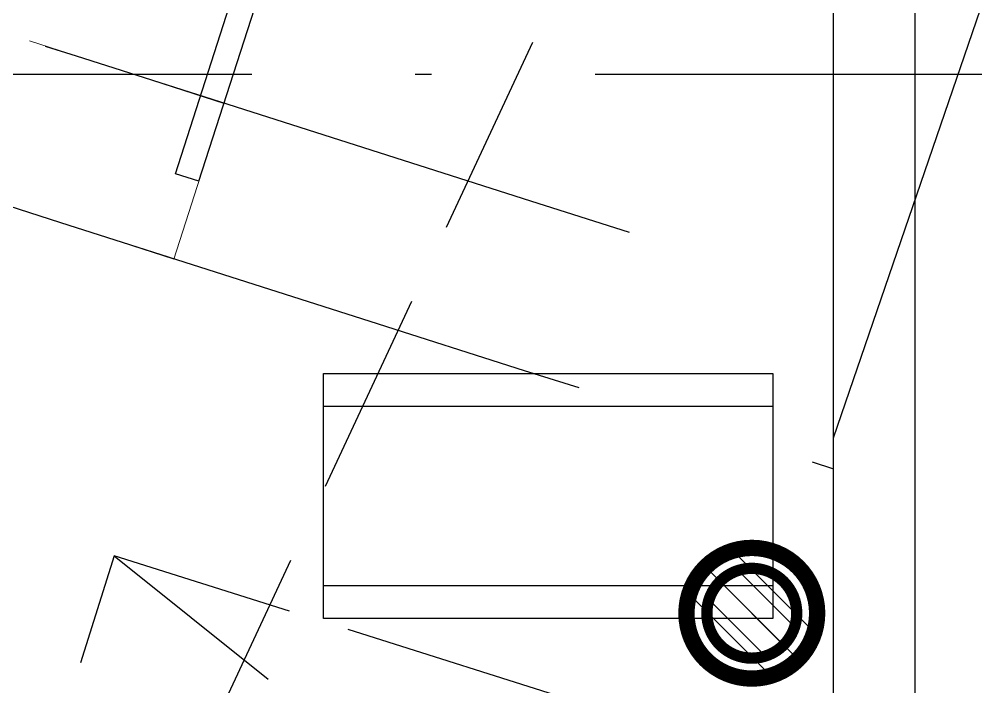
# Model space of a CAD drawing. Header units: inches. Extents: x 0 to 1813292486, y 0 to 3473589894.
# Drawn here: x 600434839 to 600436010, y 3473226668 to 3473227485 of the extents above; entities that cross this region are included whole.
import ezdxf

# ---------------------------------------------------------------- set-up
doc = ezdxf.new("R2010")
doc.units = ezdxf.units.IN
doc.header["$LTSCALE"] = 1000
doc.header["$MEASUREMENT"] = 0
doc.linetypes.add('AX-MALL-GIRD-200$0$DOTE', pattern=[2.42, 2, -0.2, 0.02, -0.2])
doc.linetypes.add('AX-MALL-WALL-P02-QT$0$DASH', pattern=[0.35, 0.25, -0.1])
for name, color, linetype in [('A-Anno-Note', 241, 'Continuous'), ('AX-MALL-DIM-P02$0$A-Detl-Thin', 131, 'Continuous'), ('AX-MALL-GIRD-200$0$A-Grid', 222, 'AX-MALL-GIRD-200$0$DOTE'), ('AX-MALL-P02-200$0$A-Anno-Note', 241, 'Continuous'), ('AX-MALL-WALL-P02$0$A-Anno-Note', 241, 'Continuous'), ('AX-MALL-WALL-P02-QT$0$A-Detl-Patt', 8, 'Continuous'), ('AX-MALL-WALL-P02-QT$0$A-Detl-Thin', 131, 'Continuous'), ('AX-MALL-WALL-P02-QT$0$A-Fixt', 81, 'Continuous'), ('AX-MALL-WALL-P02-QT$0$A-Wall', 2, 'Continuous'), ('AX-MALL-WALL-P02-QT$0$A-Wall-Patt', 13, 'Continuous'), ('AX-MALL-WALL-P02-QT$0$A-Wind', 4, 'Continuous'), ('AX-MALL-WORD-P02$0$A-Spac-Iden', 231, 'Continuous'), ('AX-MALL-ZTKD-P02$0$A-Anno-Note', 241, 'Continuous'), ('PX-MALL-P02-LG$0$P-Drain-Fldr', 4, 'Continuous'), ('PX-MALL-P02-LG$0$P-Drain-Fldr-ARCH', 161, 'Continuous'), ('PX-MALL-P02-LG$0$P-Drain-Fldr-W100', 4, 'Continuous'), ('PX-MALL-P02-LG$0$P-Drain-Fldr-W50', 4, 'Continuous')]:
    doc.layers.add(name, color=color, linetype=linetype)
doc.layers.add('AX-MALL-WALL-P02-QT$0$M-AUX-TO-ARCH', color=1, linetype='Continuous', plot=False)

# ---------------------------------------------------------------- blocks, each defined once
blk = doc.blocks.new('AX-MALL-WORD-P02')
at = {"layer": 'AX-MALL-WORD-P02$0$A-Spac-Iden'}
blk.add_lwpolyline([(600249925.7, 3473137524.1, 0.005339), (600250226, 3473137280.8, 0.001669), (600253059.4, 3473135050.5), (600255385.7, 3473141295.3), (600251824.8, 3473142621.9)], format="xyb", close=True, dxfattribs=at)
blk = doc.blocks.new('AX-MALL-GIRD-200')
at = {"layer": 'AX-MALL-GIRD-200$0$A-Grid'}
blk.add_line((600223757.4, 3473147635.4), (600581653.4, 3473014308.6), dxfattribs=at)
blk = doc.blocks.new('AX-MALL-WALL-P02-QT$0$JB-AC(O)-Hide')
for p, q in [((-225, 175), (-450, 175)), ((-450, 175), (-450, 37.5)), ((-450, 175), (-225, 87.5)), ((150, 175), (-150, 175)), ((450, 175), (225, 175)), ((225, 87.5), (450, 175)), ((450, 37.5), (450, 175)), ((-150, 58.3), (0, 0)), ((0, 0), (150, 58.3)), ((-150, -58.3), (0, 0)), ((0, 0), (150, -58.3)), ((-450, -37.5), (-450, -175)), ((450, -175), (450, -37.5)), ((-450, -175), (-225, -87.5)), ((225, -87.5), (450, -175)), ((-450, -175), (-225, -175)), ((-150, -175), (150, -175)), ((225, -175), (450, -175))]:
    blk.add_line(p, q)
blk = doc.blocks.new('AX-MALL-WALL-P02-QT$0$tj')
at = {"layer": 'AX-MALL-WALL-P02-QT$0$A-Detl-Patt'}
h = blk.add_hatch(dxfattribs=at)
h.set_pattern_fill('STEEL', color=256, scale=100, angle=50.4318)
h.set_pattern_definition([(75, (-14278.2, 156289.83), (-153.340725, 41.08752), []), (75, (-14317.88, 156358.57), (-153.340725, 41.08752), [])])
edge = h.paths.add_edge_path()
edge.add_line((88101.3, 47666.6), (87883.9, 47459.8))
edge.add_line((87883.9, 47459.8), (91571.5, 43584.6))
edge.add_arc((262949.4, 558937.7), 543101.4, 251.605736, 260.028867)
edge.add_arc((172180.8, -2862.1), 27100, 64.71287, 96.9316, ccw=False)
edge.add_arc((262949, 558936.3), 543100, 261.615511, 271.725148)
edge.add_line((279299, 16082.5), (279299, 16382.7))
edge.add_arc((262949, 558936.3), 542800, 261.620204, 271.726101, ccw=False)
edge.add_arc((172180.8, -2862.1), 27400, 64.80632, 96.83816)
edge.add_arc((262949.4, 558937.7), 542801.4, 251.613639, 260.024173, ccw=False)
edge.add_line((91737.3, 43845.7), (88101.3, 47666.6))
blk = doc.blocks.new('AX-MALL-WALL-P02-QT$0$1')
at = {"layer": 'AX-MALL-WALL-P02-QT$0$A-Detl-Patt', "linetype": 'AX-MALL-WALL-P02-QT$0$DASH', "extrusion": (0, 0, -1)}
for p, q in [((109579.1, -109573.1), (109829.5, -109044.4)), ((109606.2, -109585.9), (109856.6, -109057.2)), ((109606.2, -109585.9), (109579.1, -109573.1))]:
    blk.add_line(p, q, dxfattribs=at)
at = {"layer": 'AX-MALL-WALL-P02-QT$0$A-Detl-Patt', "linetype": 'AX-MALL-WALL-P02-QT$0$DASH', "lineweight": 13, "extrusion": (0, 0, -1)}
blk.add_lwpolyline([(-108799.2, -108556.5, 0.406722), (-109064, -109329.1, 0.406722), (-109829.4, -109044.6)], format="xyb", dxfattribs=at)
at = {"layer": 'AX-MALL-WALL-P02-QT$0$A-Detl-Patt', "linetype": 'AX-MALL-WALL-P02-QT$0$DASH', "lineweight": 13}
blk.add_lwpolyline([(108478.9, -109162.6), (109563.4, -109676.3), (109649, -109495.5), (108564.5, -108981.8)], close=True, dxfattribs=at)
blk = doc.blocks.new('AX-MALL-WALL-P02-QT$0$JB-AC(i)-Li')
for p, q in [((-275, 0), (275, 0)), ((-275, 0), (275, 0)), ((-275, -300), (-275, 0)), ((275, 0), (275, -300)), ((-275, -40), (275, -40)), ((275, -260), (-275, -260)), ((275, -300), (-275, -300))]:
    blk.add_line(p, q)
blk = doc.blocks.new('AX-MALL-WALL-P02-QT')
at = {"layer": 'AX-MALL-WALL-P02-QT$0$A-Wall-Patt'}
h = blk.add_hatch(dxfattribs=at)
h.set_pattern_fill('普通砖', color=256, scale=200, style=0)
h.set_pattern_definition([(45, (0, 359), (-353.553532015, 353.553532015), [])])
h.paths.add_polyline_path([(600253083.6, 3473135158.5), (600253215.2, 3473135182.5), (600255444.5, 3473141166.7), (600255374.1, 3473141264.1), (600255257.1, 3473141236.5), (600253050, 3473135311.7)])
at = {"layer": 'AX-MALL-WALL-P02-QT$0$A-Detl-Patt', "linetype": 'AX-MALL-WALL-P02-QT$0$DASH'}
blk.add_line((600242771.8, 3473126477.8), (600257084.4, 3473140555.8), dxfattribs=at)
at = {"layer": 'AX-MALL-WALL-P02-QT$0$A-Detl-Thin', "linetype": 'AX-MALL-WALL-P02-QT$0$DASH', "ltscale": 3}
for points in [[(600253416.2, 3473136294.9, -0.001444), (600250971.4, 3473138221.2, -0.009967), (600250451.9, 3473138650.1)], [(600253343, 3473136098.3, -0.001474), (600250847.2, 3473138064.5, -0.008889), (600250377.6, 3473138450.5, -0.008889)]]:
    blk.add_lwpolyline(points, format="xyb", dxfattribs=at)
at = {"layer": 'AX-MALL-WALL-P02-QT$0$A-Wall'}
blk.add_line((600253050, 3473135311.7), (600255257.1, 3473141236.5), dxfattribs=at)
at = {"layer": 'AX-MALL-WALL-P02-QT$0$A-Detl-Thin', "rotation": 339.5681613091762}
blk.add_blockref('AX-MALL-WALL-P02-QT$0$tj', (600144118.7, 3473128496.3), dxfattribs=at)
at = {"layer": 'AX-MALL-WALL-P02-QT$0$A-Fixt'}
for name, p, rotation in [('AX-MALL-WALL-P02-QT$0$JB-AC(i)-Li', (600253056.5, 3473136329.6), 339.5681613375581), ('AX-MALL-WALL-P02-QT$0$JB-AC(O)-Hide', (600252728, 3473135890.9), 322.0229942546323)]:
    blk.add_blockref(name, p, dxfattribs=dict(at, rotation=rotation))
at = {"layer": 'AX-MALL-WALL-P02-QT$0$A-Wind'}
blk.add_blockref('AX-MALL-GIRD-200', (0, 0), dxfattribs=at)
at = {"layer": 'AX-MALL-WALL-P02-QT$0$M-AUX-TO-ARCH', "rotation": 347.0849550542703}
blk.add_blockref('AX-MALL-WALL-P02-QT$0$1', (600170397.6, 3473268010.5), dxfattribs=at)
blk = doc.blocks.new('AX-MALL-WALL-P02')
at = {"layer": 'AX-MALL-WALL-P02$0$A-Anno-Note'}
blk.add_blockref('AX-MALL-WORD-P02', (0, 0), dxfattribs=at)
blk.add_blockref('AX-MALL-WALL-P02-QT', (0, 0), dxfattribs=at)
blk = doc.blocks.new('PX-MALL-P02-LG$0$A$C5A9C1854')
at = {"layer": 'PX-MALL-P02-LG$0$P-Drain-Fldr-W50', "ltscale": 0.7}
for p, q in [((52.4, -16.8), (-16.8, 52.4)), ((38.9, -38.9), (-38.9, 38.9)), ((16.8, -52.4), (-52.4, 16.8))]:
    blk.add_line(p, q, dxfattribs=at)
at = {"layer": 'PX-MALL-P02-LG$0$P-Drain-Fldr-W50', "ltscale": 0.7, "const_width": 13.8}
blk.add_lwpolyline([(-55, 0, 1), (55, 0, 1)], format="xyb", close=True, dxfattribs=at)
blk = doc.blocks.new('PX-MALL-P02-LG$0$A$C7D2520B3')
at = {"layer": 'PX-MALL-P02-LG$0$P-Drain-Fldr', "ltscale": 0.7}
for p, q in [((78.5, -25.2), (-25.2, 78.5)), ((58.3, -58.3), (-58.3, 58.3)), ((25.2, -78.5), (-78.5, 25.2))]:
    blk.add_line(p, q, dxfattribs=at)
at = {"layer": 'PX-MALL-P02-LG$0$P-Drain-Fldr', "ltscale": 0.7, "const_width": 20}
blk.add_lwpolyline([(0, -80, 1), (0, 80, 1)], format="xyb", close=True, dxfattribs=at)
blk = doc.blocks.new('PX-MALL-P02-LG$0$A$C2257314B')
at = {"layer": 'PX-MALL-P02-LG$0$P-Drain-Fldr-ARCH', "ltscale": 0.7}
for p, q in [((52.4, -16.8), (-16.8, 52.4)), ((38.9, -38.9), (-38.9, 38.9)), ((16.8, -52.4), (-52.4, 16.8))]:
    blk.add_line(p, q, dxfattribs=at)
for start, end in [(0, 180), (180, 0)]:
    blk.add_arc((0, 0), 55, start, end, dxfattribs=at)
blk = doc.blocks.new('PX-MALL-P02-LG$0$P-Drain-Fldr')
blk.add_blockref('PX-MALL-P02-LG$0$A$C2257314B', (0, 0))
at = {"layer": 'PX-MALL-P02-LG$0$P-Drain-Fldr-W100'}
blk.add_blockref('PX-MALL-P02-LG$0$A$C7D2520B3', (0, 0), dxfattribs=at)
at = {"layer": 'PX-MALL-P02-LG$0$P-Drain-Fldr-W50'}
blk.add_blockref('PX-MALL-P02-LG$0$A$C5A9C1854', (0, 0), dxfattribs=at)
blk = doc.blocks.new('PX-MALL-P02-LG')
at = {"layer": 'PX-MALL-P02-LG$0$P-Drain-Fldr', "rotation": 339.5681613098699}
blk.add_blockref('PX-MALL-P02-LG$0$P-Drain-Fldr', (600253187.5, 3473135967.4), dxfattribs=at)
blk = doc.blocks.new('AX-MALL-ZTKD-P02')
at = {"layer": 'AX-MALL-ZTKD-P02$0$A-Anno-Note'}
blk.add_blockref('AX-MALL-GIRD-200', (0, 0), dxfattribs=at)
blk = doc.blocks.new('AX-MALL-DIM-P02')
at = {"layer": 'AX-MALL-DIM-P02$0$A-Detl-Thin'}
blk.add_blockref('AX-MALL-ZTKD-P02', (0, 0), dxfattribs=at)
blk = doc.blocks.new('AX-MALL-P02-200')
at = {"layer": 'AX-MALL-P02-200$0$A-Anno-Note'}
blk.add_blockref('AX-MALL-WALL-P02', (0, 0), dxfattribs=at)
for name in ['AX-MALL-DIM-P02', 'PX-MALL-P02-LG']:
    blk.add_blockref(name, (0, 0), dxfattribs=at)

msp = doc.modelspace()

# ---------------------------------------------------------------- block references
at = {"layer": 'A-Anno-Note', "rotation": 20.43183869077545}
msp.add_blockref('AX-MALL-P02-200', (1250392458.5, 9048125.7), dxfattribs=at)

doc.saveas('drawing.dxf')
